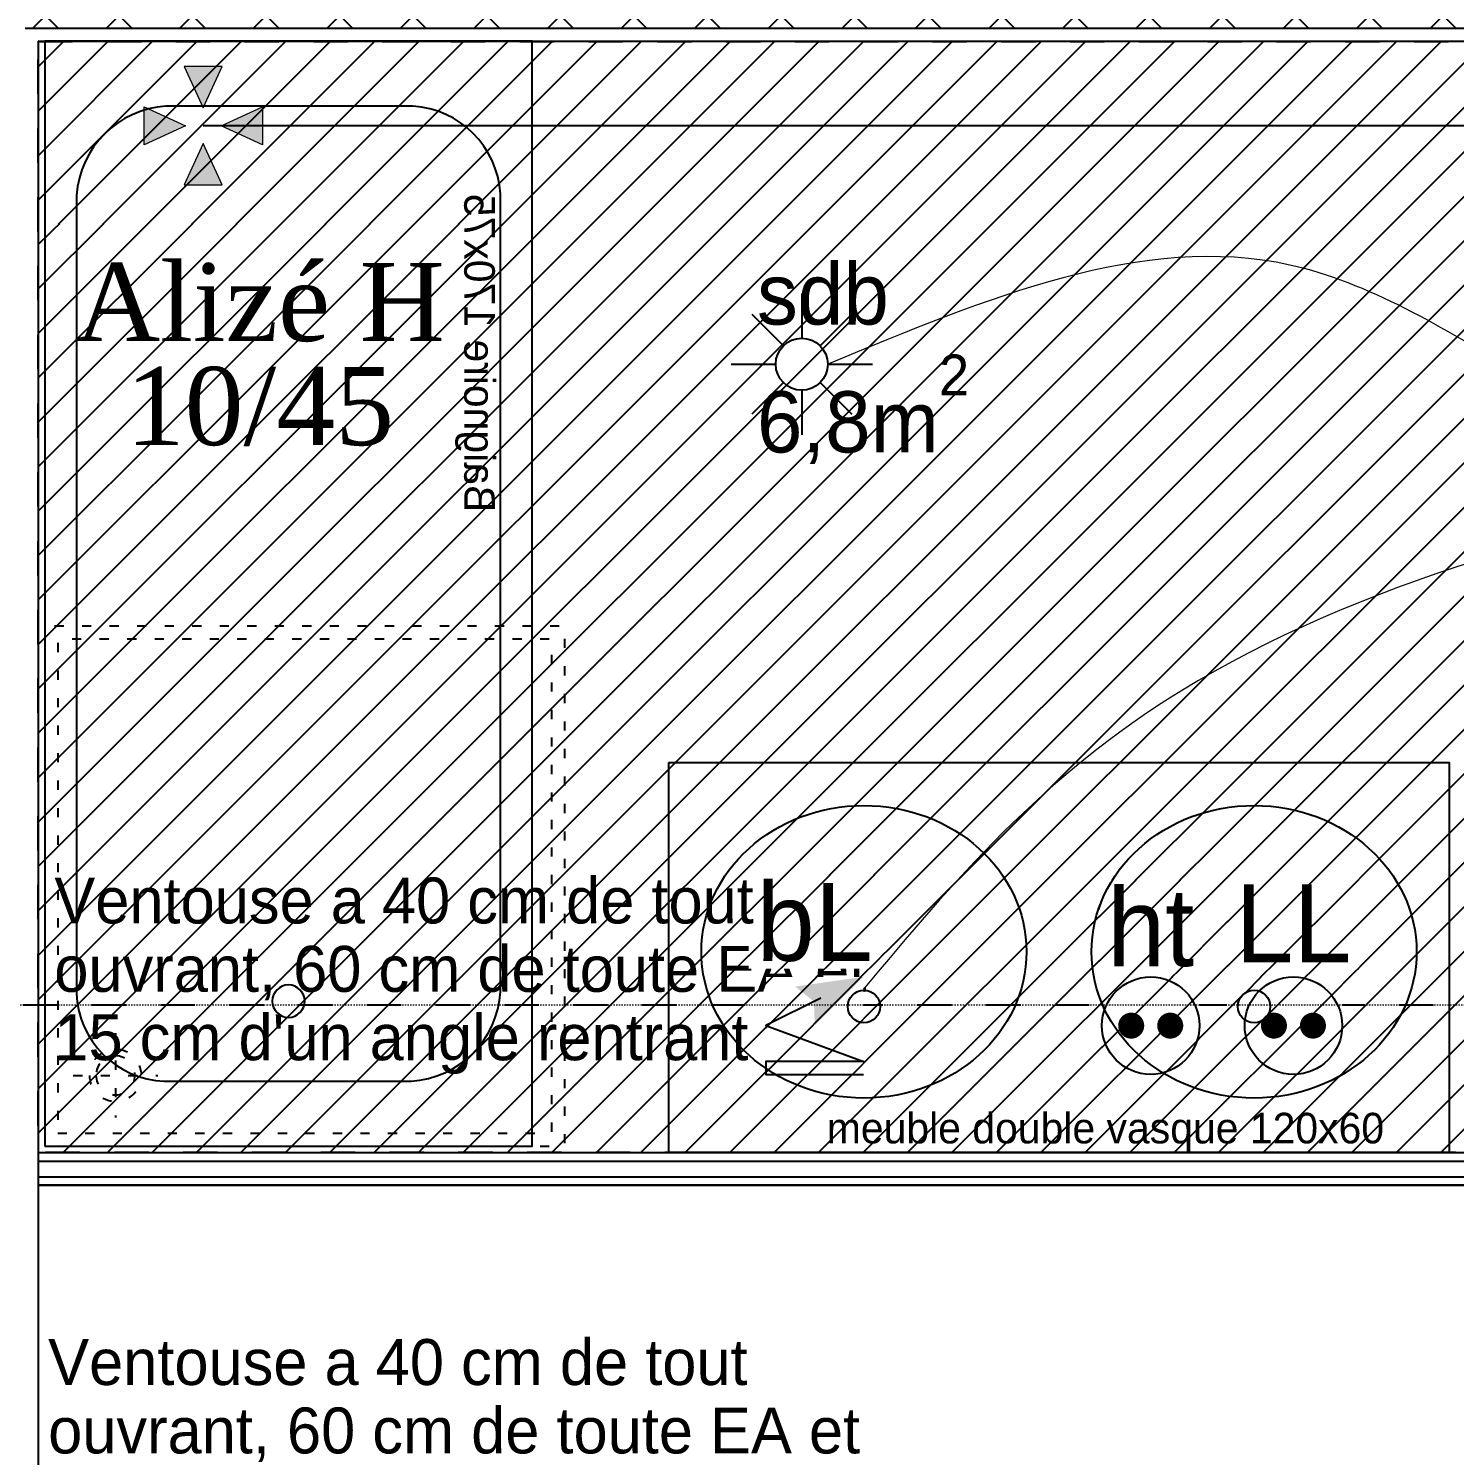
# Model space of a CAD drawing. Header units: centimetres. Extents: x 2811 to 13089, y 820 to 6224.
# Drawn here: x 10852.9 to 11072.2, y 3019.9 to 3239.4 of the extents above; entities that cross this region are included whole.
import ezdxf

# ---------------------------------------------------------------- set-up
doc = ezdxf.new("R2010")
doc.units = ezdxf.units.CM
for name, pattern in [('Style de ligne -11', [0.347222, 0.20828, -0.138942]), ('Style de ligne -19', [0.166667, 0.055556, -0.111111]), ('VW-01', [0.41656, 0.20828, -0.20828])]:
    doc.linetypes.add(name, pattern=pattern)
for name, color, linetype in [('B faience', 252, 'Style de ligne -11'), ('B Faux plafonds', 252, 'Continuous'), ('B Faux plafonds_Hatch', 252, 'Continuous'), ('B GÈnÈral_Hatch', 252, 'Continuous'), ('B Général', 252, 'Continuous'), ('C ANNOTATIONS-prestations', 252, 'Continuous'), ('C ANNOTATIONS-texte', 252, 'Continuous'), ('D SURFACES-shab', 252, 'Continuous'), ('F REMPLISSAGE-vert clair', 252, 'Continuous'), ('F REMPLISSAGE-vert foncé', 252, 'Continuous'), ('prlm-VMC', 93, 'Continuous')]:
    doc.layers.add(name, color=color, linetype=linetype)
doc.layers.add('prlm-ELEC-CFO', color=1, linetype='Continuous', lineweight=25)
doc.layers.add('prlm-MOD-PB', color=2, linetype='Continuous', lineweight=30)
doc.styles.add('Eurostile', font='Eurosti.TTF')
doc.styles.add('prlm-elec-cfo', font='comic.ttf', dxfattribs={"height": 12})
doc.styles.add('prlm-vmc', font='pala.ttf', dxfattribs={"height": 14})
pattern_1 = [(45, (0, 0.2205), (-3.5277778, 3.3072917), [])]

# ---------------------------------------------------------------- blocks, each defined once
blk = doc.blocks.new('xi.txt-venthor')
at = {"layer": 'B Général', "insert": (230.58, -65.8), "char_height": 7.059, "width": 134.924, "attachment_point": 1, "line_spacing_factor": 0.894142, "style": 'Eurostile'}
blk.add_mtext("Ventouse a 40 cm de tout ouvrant, 60 cm de toute EA et 15 cm d'un angle rentrant", dxfattribs=at)
blk = doc.blocks.new('xi.BL')
at = {"color": 0, "lineweight": 5}
blk.add_wipeout([(-7.5, -7.5), (7.5, -7.5), (7.5, 7.5), (-7.5, 7.5)], dxfattribs=at).dxf.layer = 'prlm-ELEC-CFO'
at = {"layer": 'prlm-ELEC-CFO', "lineweight": 5}
blk.add_hatch(color=0, dxfattribs=at).paths.add_polyline_path([(-3, 6), (-0.1, 3.7), (0, 0), (7.5, 7.5)])
at = {"layer": 'prlm-ELEC-CFO', "color": 0}
blk.add_lwpolyline([(0.95, 4.23), (-7.5, 0), (7.5, -5.5), (-7.5, -5.5), (-7.5, -7.5), (7.5, -7.5)], dxfattribs=at)
blk = doc.blocks.new('xi.SPOT')
at = {"color": 0, "lineweight": 5}
blk.add_wipeout([(-4, 0), (-2.83, -2.83), (0, -4), (2.83, -2.83), (4, 0), (2.83, 2.83), (0, 4), (-2.83, 2.83)], dxfattribs=at).dxf.layer = 'prlm-ELEC-CFO'
at = {"layer": 'prlm-ELEC-CFO', "color": 0, "linetype": 'ByBlock', "lineweight": -2, "flags": 128}
for points in [[(0, 10.88), (0, 4)], [(-7.69, 7.69), (-2.83, 2.83)], [(7.69, 7.69), (2.83, 2.83)], [(-10.88, 0), (-4, 0)], [(4, 0), (10.88, 0)], [(-2.83, -2.83), (-7.69, -7.69)], [(0, -4), (0, -10.88)], [(2.83, -2.83), (7.69, -7.69)]]:
    blk.add_lwpolyline(points, dxfattribs=at)
at = {"layer": 'prlm-ELEC-CFO', "color": 0, "linetype": 'ByBlock', "lineweight": -2}
blk.add_circle((0, 0), 4, dxfattribs=at)
blk = doc.blocks.new('xi.PCHT')
at = {"color": 0, "lineweight": 5}
blk.add_wipeout([(-7.5, -7.5), (7.5, -7.5), (7.5, 7.5), (-7.5, 7.5)], dxfattribs=at).dxf.layer = 'prlm-ELEC-CFO'
at = {"layer": 'prlm-ELEC-CFO', "color": 0, "linetype": 'ByBlock', "lineweight": 5, "const_width": 2}
for points in [[(-4, 0, 1), (-2, 0, 1)], [(2, 0, 1), (4, 0, 1)]]:
    blk.add_lwpolyline(points, format="xyb", close=True, dxfattribs=at)
at = {"layer": 'prlm-ELEC-CFO', "color": 0, "linetype": 'ByBlock', "lineweight": -2}
blk.add_circle((0, 0), 7.5, dxfattribs=at)
blk = doc.blocks.new('xi.LL')
at = {"color": 0, "lineweight": 5}
blk.add_wipeout([(-7.5, -7.5), (7.5, -7.5), (7.5, 7.5), (-7.5, 7.5)], dxfattribs=at).dxf.layer = 'prlm-ELEC-CFO'
at = {"layer": 'prlm-ELEC-CFO', "color": 0, "linetype": 'ByBlock', "lineweight": 5, "const_width": 2}
for points in [[(-4, 0, 1), (-2, 0, 1)], [(2, 0, 1), (4, 0, 1)]]:
    blk.add_lwpolyline(points, format="xyb", close=True, dxfattribs=at)
at = {"layer": 'prlm-ELEC-CFO', "color": 0, "linetype": 'ByBlock', "lineweight": -2}
blk.add_circle((0, 0), 7.5, dxfattribs=at)
blk = doc.blocks.new('xi.bep')
at = {"layer": 'prlm-VMC', "linetype": 'ByBlock', "lineweight": 5}
h = blk.add_hatch(color=0, dxfattribs=at)
h.paths.add_polyline_path([(0, 2.74), (2.92, 9.1), (-2.92, 9.1)])
h.paths.add_polyline_path([(9.1, -2.92), (9.1, 2.92), (2.74, 0)])
h.paths.add_polyline_path([(2.92, -9.1), (0, -2.74), (-2.92, -9.1)])
h.paths.add_polyline_path([(-9.1, -2.92), (-2.74, 0), (-9.1, 2.92)])
at = {"layer": 'prlm-VMC', "color": 0, "linetype": 'ByBlock', "lineweight": 5, "flags": 128}
for points in [[(2.92, 9.1), (-2.92, 9.1), (0, 2.74)], [(-9.1, -2.92), (-9.1, 2.92), (-2.74, 0)], [(9.1, 2.92), (9.1, -2.92), (2.74, 0)], [(-2.92, -9.1), (2.92, -9.1), (0, -2.74)]]:
    blk.add_lwpolyline(points, close=True, dxfattribs=at)
blk = doc.blocks.new('double vasque')
at = {"layer": 'B Général', "flags": 128}
blk.add_lwpolyline([(-50, 30), (70, 30), (70, -30), (-50, -30)], close=True, dxfattribs=at)
at = {"layer": 'B Général'}
for centre, major_axis, ratio in [((-20, 0.9), (25, 0), 0.9), ((40, 0.9), (25, 0), 0.9), ((-20, -7.52), (2.5, 0), 1), ((40, -7.52), (2.5, 0), 1)]:
    blk.add_ellipse(centre, major_axis=major_axis, ratio=ratio, dxfattribs=at)
at = {"layer": 'C ANNOTATIONS-prestations', "insert": (60, -30), "char_height": 4.706, "width": 104, "attachment_point": 9, "line_spacing_factor": 0.894142, "style": 'Eurostile'}
blk.add_mtext('meuble double vasque 120x60', dxfattribs=at)
blk = doc.blocks.new('Groupe-3-1')
at = {"layer": 'B Général', "linetype": 'Style de ligne -19', "ltscale": 25.4}
for p, q in [((-29.11, -35.61), (-29.11, -22.61)), ((-22.61, -29.11), (-35.61, -29.11))]:
    blk.add_line(p, q, dxfattribs=at)
at = {"layer": 'B Général', "linetype": 'Style de ligne -19', "ltscale": 25.4, "flags": 128}
for points in [[(-40, -40), (-40, 40), (40, 40), (40, -40)], [(-38, -38), (-38, 38), (38, 38), (38, -38)]]:
    blk.add_lwpolyline(points, close=True, dxfattribs=at)
at = {"layer": 'B Général', "linetype": 'Style de ligne -19', "ltscale": 25.4}
for radius in [4, 3]:
    blk.add_circle((-29.11, -29.11), radius, dxfattribs=at)
blk = doc.blocks.new('Douche pointillée')
at = {"layer": 'B Général'}
blk.add_blockref('Groupe-3-1', (0, 0), dxfattribs=at)
blk = doc.blocks.new('Baignoire 75_170')
at = {"layer": 'B faience', "lineweight": 18, "flags": 128}
blk.add_lwpolyline([(-85, 38.5), (-85, -37.5), (86, -37.5)], dxfattribs=at)
at = {"layer": 'B Général', "linetype": 'Continuous', "flags": 128}
blk.add_lwpolyline([(-84, -36.5), (-84, 38.5), (86, 38.5), (86, -36.5)], close=True, dxfattribs=at)
blk.add_lwpolyline([(-74, -17.85), (-74, 19.85, -0.379059), (-60.25, 33.6), (62.5, 33.6, -0.377778), (76, 20.1), (76, -17.85, -0.374545), (62.25, -31.6), (-60.5, -31.6, -0.392593), (-74, -18.1)], format="xyb", close=True, dxfattribs=at)
at = {"layer": 'B Général', "linetype": 'Continuous'}
blk.add_circle((-61.7, 1), 2.5, dxfattribs=at)
at = {"layer": 'B Général'}
blk.add_blockref('Douche pointillée', (-44, 3.5), dxfattribs=at)
at = {"layer": 'C ANNOTATIONS-prestations', "insert": (62.5, 26.61), "char_height": 4.706, "width": 80, "attachment_point": 9, "line_spacing_factor": 0.894142, "style": 'Eurostile'}
blk.add_mtext('Baignoire 170x75', dxfattribs=at)

msp = doc.modelspace()

# ---------------------------------------------------------------- hatches: boundary and pattern name
at = {"layer": 'B Faux plafonds_Hatch', "linetype": 'Continuous'}
h = msp.add_hatch(dxfattribs=at)
h.set_pattern_fill('F_P__SOFFITE', color=256, style=0, pattern_type=2)
h.set_pattern_definition(pattern_1)
h.paths.add_polyline_path([(10854.384, 3237.389), (11283.038, 3237.389), (11283.042, 2953.388), (11268.443, 2953.388), (11268.443, 2863.388), (11341.443, 2863.388), (11341.443, 2728.388), (11263.445, 2728.388), (11263.445, 2630.388), (11176.392, 2630.388), (11176.392, 3115.128), (11076.392, 3115.128), (11076.388, 3066.464), (10854.384, 3066.464)])
at = {"layer": 'B GÈnÈral_Hatch', "linetype": 'Continuous'}
h = msp.add_hatch(dxfattribs=at)
h.set_pattern_fill('02_ISOLANT', color=256, style=0, pattern_type=2)
h.set_pattern_definition([(45, (0, 0), (-5.656854, 5.656854), []), (135, (0, 0), (5.656854, 5.656854), [])])
h.paths.add_polyline_path([(10844.388, 3247.389), (10852.388, 3239.389), (11543.445, 3239.389), (11543.445, 3247.389)])

# ---------------------------------------------------------------- linework, layer by layer
at = {"layer": 'B Faux plafonds', "linetype": 'VW-01', "ltscale": 25.4, "flags": 128}
msp.add_lwpolyline([(10854.384, 3237.389), (11283.038, 3237.389), (11283.042, 2953.388), (11268.443, 2953.388), (11268.443, 2863.388), (11341.443, 2863.388), (11341.443, 2728.388), (11263.445, 2728.388), (11263.445, 2630.388), (11176.392, 2630.388), (11176.392, 3115.128), (11076.392, 3115.128), (11076.388, 3066.464), (10854.384, 3066.464)], close=True, dxfattribs=at)
at = {"layer": 'B Général', "linetype": 'Continuous'}
for p, q in [((11543.445, 3239.389), (10852.388, 3239.389)), ((11543.445, 3237.389), (10854.388, 3237.389)), ((11543.445, 3237.389), (10854.388, 3237.389)), ((10854.388, 3237.389), (10854.388, 2938.303)), ((10854.388, 3237.389), (10854.388, 2939.389)), ((10854.392, 3066.464), (11076.391, 3066.464)), ((10854.392, 3066.464), (11076.391, 3066.464)), ((10854.392, 3061.464), (11076.391, 3061.464)), ((10854.392, 3061.464), (11076.391, 3061.464))]:
    msp.add_line(p, q, dxfattribs=at)
at = {"layer": 'C ANNOTATIONS-prestations', "linetype": 'VW-01', "ltscale": 25.4}
msp.add_line((11090.1, 3089.128), (10791.209, 3089.128), dxfattribs=at)
at = {"layer": 'D SURFACES-shab', "flags": 128}
for points in [[(10854.384, 3237.464), (10854.39, 3066.504), (11076.392, 3066.464), (11076.545, 3115.128), (11176.392, 3115.128), (11176.392, 3078), (11283.042, 3078), (11283.038, 3237.314)], [(10854.388, 2743.388), (11171.392, 2743.388), (11171.392, 3020.128), (11076.391, 3020.128), (11076.392, 3061.464), (10854.392, 3061.464)], [(10854.388, 2743.388), (11171.392, 2743.388), (11171.392, 3020.128), (11076.391, 3020.128), (11076.392, 3061.464), (10854.392, 3061.464)]]:
    msp.add_lwpolyline(points, close=True, dxfattribs=at)
at = {"layer": 'F REMPLISSAGE-vert clair'}
for p, q in [((10854.392, 3065.164), (11076.391, 3065.164)), ((10854.392, 3065.164), (11076.391, 3065.164)), ((10854.392, 3062.764), (11076.391, 3062.764)), ((10854.392, 3062.764), (11076.391, 3062.764))]:
    msp.add_line(p, q, dxfattribs=at)
at = {"layer": 'F REMPLISSAGE-vert foncé', "linetype": 'Continuous'}
for p, q in [((10854.392, 3066.464), (11076.391, 3066.464)), ((10854.392, 3066.464), (11076.391, 3066.464)), ((10854.392, 3061.464), (11076.391, 3061.464)), ((10854.392, 3061.464), (11076.391, 3061.464))]:
    msp.add_line(p, q, dxfattribs=at)
at = {"layer": 'F REMPLISSAGE-vert foncé'}
for p, q in [((10854.392, 3065.164), (11076.391, 3065.164)), ((10854.392, 3065.164), (11076.391, 3065.164)), ((10854.392, 3062.764), (11076.391, 3062.764)), ((10854.392, 3062.764), (11076.391, 3062.764))]:
    msp.add_line(p, q, dxfattribs=at)

# ---------------------------------------------------------------- block references
at = {"layer": 'B Général', "xscale": -1, "rotation": 270}
msp.add_blockref('Baignoire 75_170', (10891.884, 3151.464), dxfattribs=at)
at = {"layer": 'B Général'}
msp.add_blockref('double vasque', (11001.39, 3096.464), dxfattribs=at)
at = {"layer": 'C ANNOTATIONS-prestations'}
msp.add_blockref('xi.txt-venthor', (10626.291, 3174.583), dxfattribs=at)
at = {"layer": 'prlm-MOD-PB'}
msp.add_blockref('xi.txt-venthor', (10625.34, 3103.575), dxfattribs=at)
at = {"layer": 'prlm-VMC'}
msp.add_blockref('xi.bep', (10879.774, 3224.426), dxfattribs=at)

# ---------------------------------------------------------------- texts
at = {"layer": 'C ANNOTATIONS-texte', "insert": (10964.932, 3203.264), "char_height": 9.412, "attachment_point": 1, "line_spacing_factor": 0.894142, "style": 'Eurostile'}
msp.add_mtext('sdb\\P6,8m{\\H0.6667x;\\S2^ ;}', dxfattribs=at)

# ---------------------------------------------------------------- next in the draw order: block references
at = {"layer": 'prlm-ELEC-CFO'}
for name, p in [('xi.SPOT', (10971.823, 3187.751)), ('xi.BL', (10973.809, 3086))]:
    msp.add_blockref(name, p, dxfattribs=at)

# ---------------------------------------------------------------- next in the draw order: texts
at = {"layer": 'prlm-ELEC-CFO', "lineweight": 20, "insert": (10973.809, 3101.883), "char_height": 12, "attachment_point": 5, "line_spacing_factor": 0.8, "style": 'prlm-elec-cfo', "bg_fill": 3, "box_fill_scale": 1.1, "bg_fill_color": 256, "bg_fill_transparency": 0}
msp.add_mtext('bL', dxfattribs=at)

# ---------------------------------------------------------------- next in the draw order: linework, layer by layer
at = {"layer": 'prlm-ELEC-CFO', "lineweight": 13}
for points in [[(11081.993, 3186.396), (11046.91, 3203.004), (10975.823, 3187.751)], [(11182.899, 3091.851), (11190.376, 3142.928), (11030.388, 3137.619), (10981.309, 3091.599)]]:
    msp.add_spline(points, degree=3, dxfattribs=at)

# ---------------------------------------------------------------- next in the draw order: texts
at = {"layer": 'C ANNOTATIONS-texte', "insert": (10964.932, 3203.264), "char_height": 9.412, "attachment_point": 1, "line_spacing_factor": 0.894142, "style": 'Eurostile'}
msp.add_mtext('sdb\\P6,8m{\\H0.6667x;\\S2^ ;}', dxfattribs=at)

# ---------------------------------------------------------------- next in the draw order: block references
at = {"layer": 'prlm-ELEC-CFO'}
for name, p in [('xi.PCHT', (11025.497, 3086)), ('xi.LL', (11047.449, 3086))]:
    msp.add_blockref(name, p, dxfattribs=at)

# ---------------------------------------------------------------- next in the draw order: linework, layer by layer
at = {"layer": 'C ANNOTATIONS-prestations', "color": 7, "linetype": 'VW-01', "lineweight": 13}
msp.add_line((11090.1, 3089.128), (10791.209, 3089.128), dxfattribs=at)

# ---------------------------------------------------------------- next in the draw order: texts
at = {"layer": 'prlm-ELEC-CFO', "lineweight": 20, "char_height": 12, "attachment_point": 5, "line_spacing_factor": 0.8, "style": 'prlm-elec-cfo', "bg_fill": 3, "box_fill_scale": 1.1, "bg_fill_color": 256, "bg_fill_transparency": 0}
for s, insert in [('ht', (11025.497, 3101.076)), ('LL', (11047.449, 3101.746))]:
    msp.add_mtext(s, dxfattribs=dict(at, insert=insert))

# ---------------------------------------------------------------- next in the draw order: linework, layer by layer
at = {"layer": 'prlm-VMC'}
msp.add_lwpolyline([(11096.457, 3050.998), (11096.457, 3061.355), (11159.724, 3061.355), (11159.724, 3224.426), (10879.774, 3224.426)], dxfattribs=at)

# ---------------------------------------------------------------- next in the draw order: block references
at = {"layer": 'B Général'}
msp.add_blockref('double vasque', (11001.39, 3096.464), dxfattribs=at)

# ---------------------------------------------------------------- next in the draw order: texts
at = {"layer": 'prlm-VMC', "ltscale": 25, "insert": (10888.486, 3189.225), "char_height": 12, "width": 58.61474, "attachment_point": 5, "line_spacing_factor": 0.8, "style": 'prlm-vmc', "bg_fill": 2}
msp.add_mtext('Alizé H 10/45', dxfattribs=at)

# ---------------------------------------------------------------- next in the draw order: hatches: boundary and pattern name
at = {"layer": 'B Faux plafonds_Hatch', "linetype": 'Continuous'}
h = msp.add_hatch(dxfattribs=at)
h.set_pattern_fill('F_P__SOFFITE', color=9, style=0, pattern_type=2)
h.set_pattern_definition(pattern_1)
h.paths.add_polyline_path([(10854.384, 3237.389), (11283.038, 3237.389), (11283.042, 2953.388), (11268.443, 2953.388), (11268.443, 2863.388), (11341.443, 2863.388), (11341.443, 2728.388), (11263.445, 2728.388), (11263.445, 2630.388), (11176.392, 2630.388), (11176.392, 3115.128), (11076.392, 3115.128), (11076.388, 3066.464), (10854.384, 3066.464)])

# ---------------------------------------------------------------- next in the draw order: linework, layer by layer
at = {"layer": 'B Faux plafonds', "linetype": 'VW-01', "ltscale": 25.4, "flags": 128}
msp.add_lwpolyline([(10854.384, 3237.389), (11283.038, 3237.389), (11283.042, 2953.388), (11268.443, 2953.388), (11268.443, 2863.388), (11341.443, 2863.388), (11341.443, 2728.388), (11263.445, 2728.388), (11263.445, 2630.388), (11176.392, 2630.388), (11176.392, 3115.128), (11076.392, 3115.128), (11076.388, 3066.464), (10854.384, 3066.464)], close=True, dxfattribs=at)
at = {"layer": 'D SURFACES-shab', "flags": 128}
msp.add_lwpolyline([(10854.384, 3237.464), (10854.39, 3066.504), (11076.392, 3066.464), (11076.545, 3115.128), (11176.392, 3115.128), (11176.392, 3078), (11283.042, 3078), (11283.038, 3237.314)], close=True, dxfattribs=at)

# ---------------------------------------------------------------- next in the draw order: block references
at = {"layer": 'B Général', "xscale": -1, "rotation": 270}
msp.add_blockref('Baignoire 75_170', (10891.884, 3151.464), dxfattribs=at)

doc.saveas('drawing.dxf')
